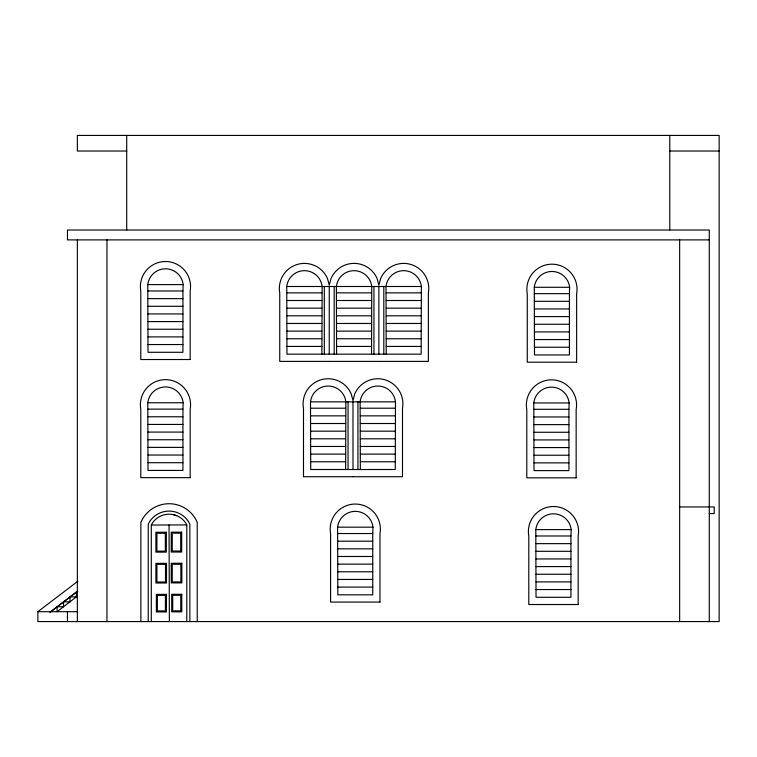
<?xml version="1.0" encoding="UTF-8"?>
<svg xmlns="http://www.w3.org/2000/svg" width="757" height="757" viewBox="0 0 757 757"><rect width="100%" height="100%" fill="white"/><g stroke="black" fill="none" stroke-linecap="round" stroke-linejoin="round"><path stroke-width="1.14" d="M182.939 290.981L183.156 284.623L147.795 284.623L148.012 352.289L182.939 352.289L182.939 290.981L148.012 290.981M182.939 409.13L183.156 402.771L147.795 402.771L148.012 470.438L182.939 470.438L182.939 409.13L148.012 409.13M321.895 354.162L322.122 286.496A17.79 17.79 0 0 0 286.761 286.496L286.979 354.162L421.147 354.162L421.365 286.496A17.79 17.79 0 0 0 386.004 286.496L386.221 354.162M345.637 469.52L345.864 401.853A17.79 17.79 0 0 0 310.502 401.853L310.72 469.52L395.258 469.52L395.485 401.853A17.79 17.79 0 0 0 360.124 401.853L360.341 469.52M371.526 354.162L371.744 286.496A17.79 17.79 0 0 0 336.382 286.496L336.6 354.162M372.747 533.534L372.974 527.175L337.613 527.175L337.83 594.841L372.747 594.841L372.747 533.534L337.83 533.534M569.415 293.65L569.633 287.291L534.272 287.291L534.489 354.957L569.415 354.957L569.415 293.65L534.489 293.65M568.933 409.31L569.15 402.951L533.789 402.951L534.007 470.617L568.933 470.617L568.933 409.31L534.007 409.31M570.939 535.984L571.166 529.626L535.805 529.626L536.022 597.292L570.939 597.292L570.939 535.984L536.022 535.984M151.305 621.573L151.305 525.036L152.394 523.04A20.155 20.155 0 0 1 185.702 522.955L186.78 524.913L186.78 621.573M50.691 611.703L76.362 591.955L76.362 596.894L57.106 611.703L57.106 606.764L63.522 606.764L63.522 601.834L69.937 601.834L69.937 596.894L76.362 596.894M126.712 151.022L77.346 151.022L77.346 135.427L719.15 135.427L719.15 621.573L37.85 621.573L37.85 611.703L77.848 581.244M49.943 612.366L77.848 591.122M151.305 525.036L186.78 524.913M669.784 151.022L719.15 151.022M709.281 239.893L67.468 239.893L67.468 230.014L709.281 230.014L709.281 621.573M286.761 286.496L421.365 286.496M286.979 292.855L321.895 292.855M336.6 292.855L371.526 292.855M386.221 292.855L421.147 292.855M148.012 298.637L182.939 298.637M286.979 300.51L321.895 300.51M336.6 300.51L371.526 300.51M386.221 300.51L421.147 300.51M534.489 301.305L569.415 301.305M148.012 306.292L182.939 306.292M286.979 308.165L321.895 308.165M336.6 308.165L371.526 308.165M386.221 308.165L421.147 308.165M534.489 308.951L569.415 308.951M148.012 313.937L182.939 313.937M286.979 315.811L321.895 315.811M336.6 315.811L371.526 315.811M386.221 315.811L421.147 315.811M534.489 316.606L569.415 316.606M148.012 321.593L182.939 321.593M286.979 323.466L321.895 323.466M336.6 323.466L371.526 323.466M386.221 323.466L421.147 323.466M534.489 324.261L569.415 324.261M148.012 329.248L182.939 329.248M286.979 331.121L321.895 331.121M336.6 331.121L371.526 331.121M386.221 331.121L421.147 331.121M534.489 331.916L569.415 331.916M148.012 336.893L182.939 336.893M286.979 338.767L321.895 338.767M336.6 338.767L371.526 338.767M386.221 338.767L421.147 338.767M534.489 339.562L569.415 339.562M148.012 344.549L182.939 344.549M286.979 346.422L321.895 346.422M336.6 346.422L371.526 346.422M386.221 346.422L421.147 346.422M534.489 347.217L569.415 347.217M329.125 361.392L279.749 361.392L279.749 292.978A25.095 25.095 0 0 1 327.516 278.633L329.248 285.209L330.979 278.633A25.095 25.095 0 0 1 377.147 278.633L378.869 285.209L380.601 278.633A25.095 25.095 0 0 1 428.367 292.978L428.367 361.392L379.002 361.392M329.38 361.392L378.746 361.392M310.502 401.853L395.485 401.853M310.72 408.212L345.637 408.212M360.341 408.212L395.258 408.212M310.72 415.858L345.637 415.858M360.341 415.858L395.258 415.858M148.012 416.776L182.939 416.776M534.007 416.965L568.933 416.965M310.72 423.513L345.637 423.513M360.341 423.513L395.258 423.513M148.012 424.431L182.939 424.431M534.007 424.62L568.933 424.62M310.72 431.168L345.637 431.168M360.341 431.168L395.258 431.168M148.012 432.086L182.939 432.086M534.007 432.266L568.933 432.266M310.72 438.814L345.637 438.814M360.341 438.814L395.258 438.814M148.012 439.741L182.939 439.741M534.007 439.921L568.933 439.921M310.72 446.469L345.637 446.469M360.341 446.469L395.258 446.469M148.012 447.387L182.939 447.387M534.007 447.576L568.933 447.576M310.72 454.124L345.637 454.124M360.341 454.124L395.258 454.124M148.012 455.042L182.939 455.042M534.007 455.231L568.933 455.231M310.72 461.779L345.637 461.779M360.341 461.779L395.258 461.779M148.012 462.697L182.939 462.697M534.007 462.877L568.933 462.877M352.866 476.74L303.491 476.74L303.491 408.335A25.095 25.095 0 0 1 351.257 393.981L352.989 400.557L354.721 393.981A25.095 25.095 0 0 1 402.487 408.335L402.487 476.74L353.122 476.74M679.654 506.953L714.211 506.953L714.211 513.539L709.281 513.539M337.83 541.179L372.747 541.179M536.022 543.64L570.939 543.64M337.83 548.834L372.747 548.834M536.022 551.295L570.939 551.295M337.83 556.49L372.747 556.49M536.022 558.94L570.939 558.94M337.83 564.135L372.747 564.135M536.022 566.596L570.939 566.596M337.83 571.79L372.747 571.79M536.022 574.251L570.939 574.251M337.83 579.446L372.747 579.446M536.022 581.896L570.939 581.896M337.83 587.091L372.747 587.091M536.022 589.552L570.939 589.552M37.85 611.703L77.346 611.703M172.918 514.561L176.674 515.678M169.048 524.97L169.369 621.573M679.654 239.893L679.654 621.573M669.784 135.427L669.784 230.014M383.808 286.496L383.808 354.162M378.869 286.496L378.869 354.162M373.939 286.496L373.939 354.162M357.929 401.853L357.929 469.52M352.989 401.853L352.989 469.52M348.05 401.853L348.05 469.52M334.187 286.496L334.187 354.162M329.248 286.496L329.248 354.162M324.318 286.496L324.318 354.162M197.217 621.573L197.217 522.226A30.649 30.649 0 0 0 140.868 522.377L140.868 621.573M189.865 621.573L189.865 524.118L188.247 521.204A23.249 23.249 0 0 0 149.829 521.299L148.23 524.251L148.23 621.573M126.712 135.427L126.712 230.014M106.964 239.893L106.964 621.573M77.346 239.893L77.346 621.573M67.468 611.703L67.468 621.573M337.613 527.175A17.79 17.79 0 0 1 372.974 527.175M535.805 529.626A17.79 17.79 0 0 1 571.166 529.626M147.795 284.623A17.79 17.79 0 0 1 183.156 284.623M534.272 287.291A17.79 17.79 0 0 1 569.633 287.291M147.795 402.771A17.79 17.79 0 0 1 183.156 402.771M533.789 402.951A17.79 17.79 0 0 1 569.15 402.951M190.158 359.518L140.793 359.518L140.793 291.104A25.095 25.095 0 0 1 165.48 261.506A25.095 25.095 0 0 1 190.158 291.104L190.158 359.518M576.635 362.187L527.269 362.187L527.269 293.773A25.095 25.095 0 0 1 551.948 264.174A25.095 25.095 0 0 1 576.635 293.773L576.635 362.187M190.158 477.658L140.793 477.658L140.793 409.253A25.095 25.095 0 0 1 165.48 379.654A25.095 25.095 0 0 1 190.158 409.253L190.158 477.658M576.153 477.847L526.787 477.847L526.787 409.442A25.095 25.095 0 0 1 551.465 379.834A25.095 25.095 0 0 1 576.153 409.442L576.153 477.847M166.332 532.247L155.904 532.247L155.904 552.118L166.332 552.118L166.332 532.247M181.68 532.171L171.252 532.171L171.252 552.033L181.68 552.033L181.68 532.171M165.348 533.24L156.898 533.24L156.898 551.124L165.348 551.124L165.348 533.24M180.696 533.155L172.246 533.155L172.246 551.049L180.696 551.049L180.696 533.155M166.493 563.35L155.904 563.35L155.904 582.994L166.493 582.994L166.493 563.35M181.841 563.274L171.252 563.274L171.252 582.909L181.841 582.909L181.841 563.274M180.857 564.258L172.246 564.258L172.246 581.925L180.857 581.925L180.857 564.258M165.509 564.343L156.898 564.343L156.898 582.001L165.509 582.001L165.509 564.343M181.765 594.292L171.716 594.292L171.716 611.836L181.765 611.836L181.765 594.292M166.417 594.368L156.368 594.368L156.368 611.921L166.417 611.921L166.417 594.368M165.423 595.362L157.361 595.362L157.361 610.927L165.423 610.927L165.423 595.362M180.772 595.276L172.71 595.276L172.71 610.852L180.772 610.852L180.772 595.276M379.976 602.061L330.601 602.061L330.601 533.657A25.095 25.095 0 0 1 355.288 504.048A25.095 25.095 0 0 1 379.976 533.657L379.976 602.061M578.168 604.521L528.802 604.521L528.802 536.107A25.095 25.095 0 0 1 553.481 506.509A25.095 25.095 0 0 1 578.168 536.107L578.168 604.521"/></g></svg>
